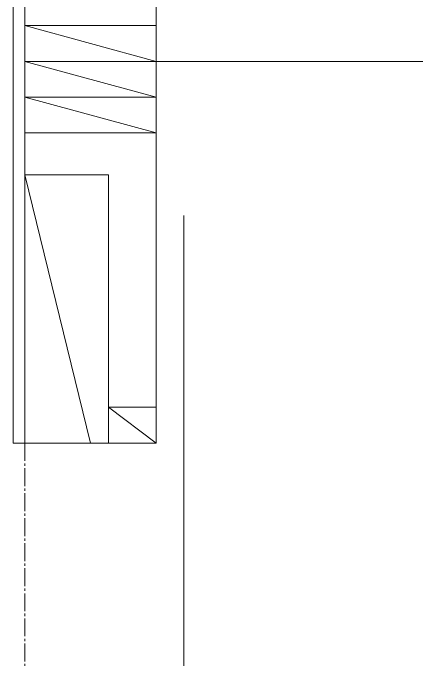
# Model space of a CAD drawing. Header units: inches. Extents: x -3905 to 10892, y 1064 to 9590.
# Drawn here: x 442.29 to 459.47, y 3612.23 to 3639.6 of the extents above; entities that cross this region are included whole.
import ezdxf

# ---------------------------------------------------------------- set-up
doc = ezdxf.new("R2010")
doc.units = ezdxf.units.IN
doc.header["$MEASUREMENT"] = 0
doc.linetypes.add('MYCENTER', pattern=[0.9375, 0.75, -0.0625, 0.0625, -0.0625])
doc.layers.add('SECTIONS', color=70, linetype='Continuous', lineweight=0)

# ---------------------------------------------------------------- blocks, each defined once
blk = doc.blocks.new('*U461')
at = {"color": 0, "lineweight": 0}
blk.add_line((0, 0), (5.5, 1.5), dxfattribs=at)
blk.add_lwpolyline([(0, 0), (5.5, 0), (5.5, 1.5), (0, 1.5)], close=True, dxfattribs=at)

msp = doc.modelspace()

# ---------------------------------------------------------------- linework, layer by layer
at = {"layer": 'SECTIONS', "linetype": 'Continuous', "lineweight": 0}
for p, q in [((442.294, 3621.56999), (442.294, 3657.90332)), ((442.794, 3637.56999), (442.794, 3657.90332)), ((448.294, 3637.56999), (448.294, 3657.90332)), ((448.294, 3621.56999), (448.294, 3637.56999)), ((442.794, 3632.81999), (442.794, 3634.56999)), ((442.794, 3632.81999), (445.544, 3621.56999)), ((449.44501, 3631.1143), (449.44501, 3612.22753)), ((446.294, 3623.06999), (448.294, 3621.56999)), ((442.294, 3621.56999), (442.794, 3621.56999)), ((442.794, 3621.56999), (448.294, 3621.56999))]:
    msp.add_line(p, q, dxfattribs=at)
at = {"layer": 'SECTIONS', "lineweight": 0}
msp.add_line((459.47172, 3637.56999), (448.294, 3637.56999), dxfattribs=at)
at = {"layer": 'SECTIONS', "linetype": 'MYCENTER', "lineweight": 0}
msp.add_line((442.794, 3621.56999), (442.794, 3612.22753), dxfattribs=at)
at = {"layer": 'SECTIONS', "linetype": 'Continuous', "lineweight": 0}
for points in [[(442.794, 3621.56999), (446.294, 3621.56999), (446.294, 3632.81999), (442.794, 3632.81999)], [(446.294, 3621.56999), (448.294, 3621.56999), (448.294, 3623.06999), (446.294, 3623.06999)]]:
    msp.add_lwpolyline(points, close=True, dxfattribs=at)

# ---------------------------------------------------------------- block references
at = {"layer": 'SECTIONS', "linetype": 'Continuous', "lineweight": 0, "xscale": -1}
for p in [(448.294, 3637.56999), (448.294, 3636.06999), (448.294, 3634.56999)]:
    msp.add_blockref('*U461', p, dxfattribs=at)

doc.saveas('drawing.dxf')
